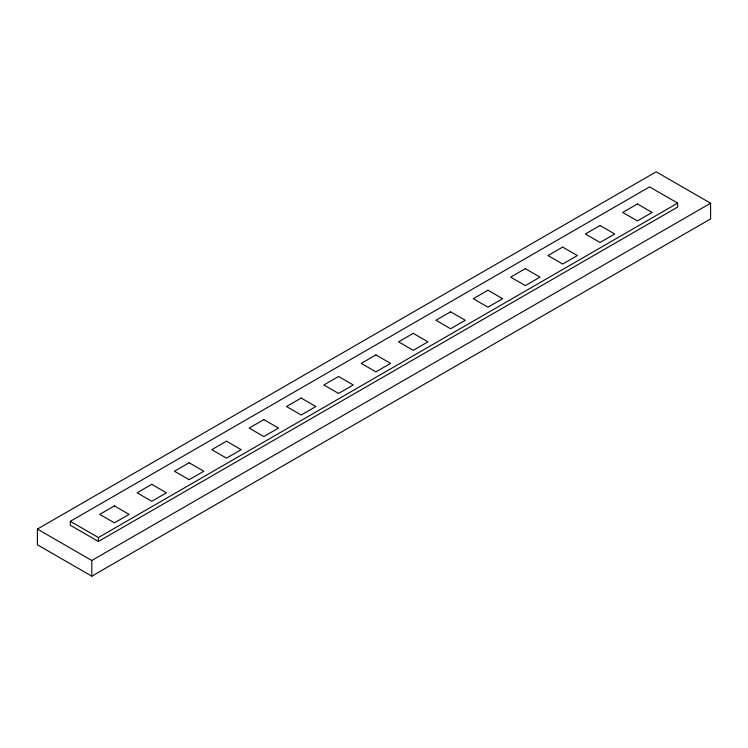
<?xml version="1.0" encoding="UTF-8"?>
<svg xmlns="http://www.w3.org/2000/svg" width="748" height="748" viewBox="0 0 748 748"><rect width="100%" height="100%" fill="white"/><g stroke="black" fill="none" stroke-linecap="round" stroke-linejoin="round"><path stroke-width="1.12" d="M37.4 529.079L656.202 171.816L710.6 203.222L710.6 218.921L91.798 576.184L37.4 544.778L37.4 529.079L91.798 560.486L710.6 203.222M70.303 521.319L649.573 186.888L677.679 203.11L677.679 207.037L98.409 541.477L70.303 525.246L70.303 521.319L98.409 537.55L677.679 203.11M98.409 537.55L98.409 541.477M91.798 560.486L91.798 576.184M114.416 505.891L99.736 514.372L114.416 522.843L129.105 514.372L114.416 505.891M151.779 484.33L137.09 492.801L151.779 501.282L166.458 492.801L151.779 484.33M189.132 462.76L174.452 471.24L189.132 479.711L203.811 471.24L189.132 462.76M226.485 441.189L211.806 449.67L226.485 458.141L241.165 449.67L226.485 441.189M263.838 419.628L249.159 428.099L263.838 436.58L278.527 428.099L263.838 419.628M301.201 398.058L286.512 406.538L301.201 415.009L315.88 406.538L301.201 398.058M338.554 376.487L323.865 384.968L338.554 393.448L353.234 384.968L338.554 376.487M375.907 354.926L361.228 363.397L375.907 371.878L390.587 363.397L375.907 354.926M413.261 333.356L398.581 341.836L413.261 350.307L427.94 341.836L413.261 333.356M450.614 311.794L435.934 320.266L450.614 328.746L465.303 320.266L450.614 311.794M487.976 290.224L473.288 298.704L487.976 307.176L502.656 298.704L487.976 290.224M525.33 268.654L510.65 277.134L525.33 285.614L540.009 277.134L525.33 268.654M562.683 247.092L548.004 255.564L562.683 264.044L577.363 255.564L562.683 247.092M600.036 225.522L585.357 234.002L600.036 242.474L614.716 234.002L600.036 225.522M637.39 203.961L622.71 212.432L637.39 220.912L652.078 212.432L637.39 203.961"/></g></svg>
